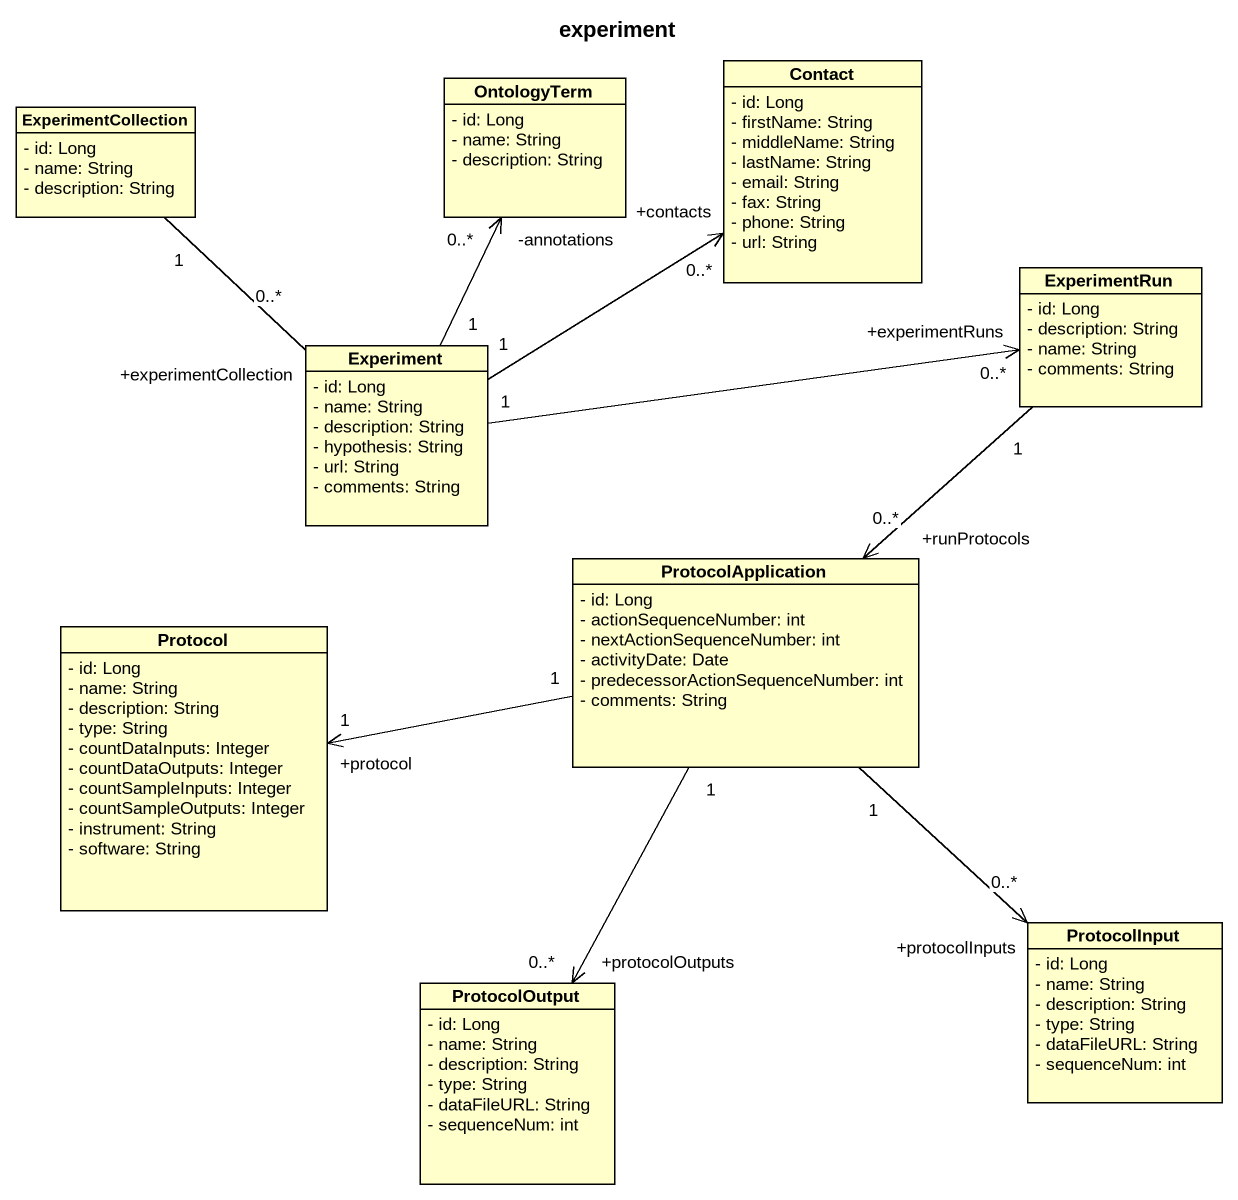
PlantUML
@startuml
title experiment
hide circle
hide empty members
skinparam classAttributeIconSize 0
class ExperimentCollection {
  - id: Long
  - name: String
  - description: String
}
class OntologyTerm {
  - id: Long
  - name: String
  - description: String
}
class Contact {
  - id: Long
  - firstName: String
  - middleName: String
  - lastName: String
  - email: String
  - fax: String
  - phone: String
  - url: String
}
class ExperimentRun {
  - id: Long
  - description: String
  - name: String
  - comments: String
}
class Experiment {
  - id: Long
  - name: String
  - description: String
  - hypothesis: String
  - url: String
  - comments: String
}
class ProtocolApplication {
  - id: Long
  - actionSequenceNumber: int
  - nextActionSequenceNumber: int
  - activityDate: Date
  - predecessorActionSequenceNumber: int
  - comments: String
}
class "Protocol" as Protocol_ {
  - id: Long
  - name: String
  - description: String
  - type: String
  - countDataInputs: Integer
  - countDataOutputs: Integer
  - countSampleInputs: Integer
  - countSampleOutputs: Integer
  - instrument: String
  - software: String
}
class ProtocolOutput {
  - id: Long
  - name: String
  - description: String
  - type: String
  - dataFileURL: String
  - sequenceNum: int
}
class ProtocolInput {
  - id: Long
  - name: String
  - description: String
  - type: String
  - dataFileURL: String
  - sequenceNum: int
}
ExperimentCollection "1" -- "+experimentCollection\n0..*" Experiment
ExperimentRun "1" --> "+runProtocols\n0..*" ProtocolApplication
Experiment "1" -up-> "-annotations\n0..*" OntologyTerm
Experiment "1" -up-> "+contacts\n0..*" Contact
Experiment "1" -right-> "+experimentRuns\n0..*" ExperimentRun
ProtocolApplication "1" -left-> "+protocol\n1" Protocol_
ProtocolApplication "1" --> "+protocolOutputs\n0..*" ProtocolOutput
ProtocolApplication "1" --> "+protocolInputs\n0..*" ProtocolInput
@enduml
